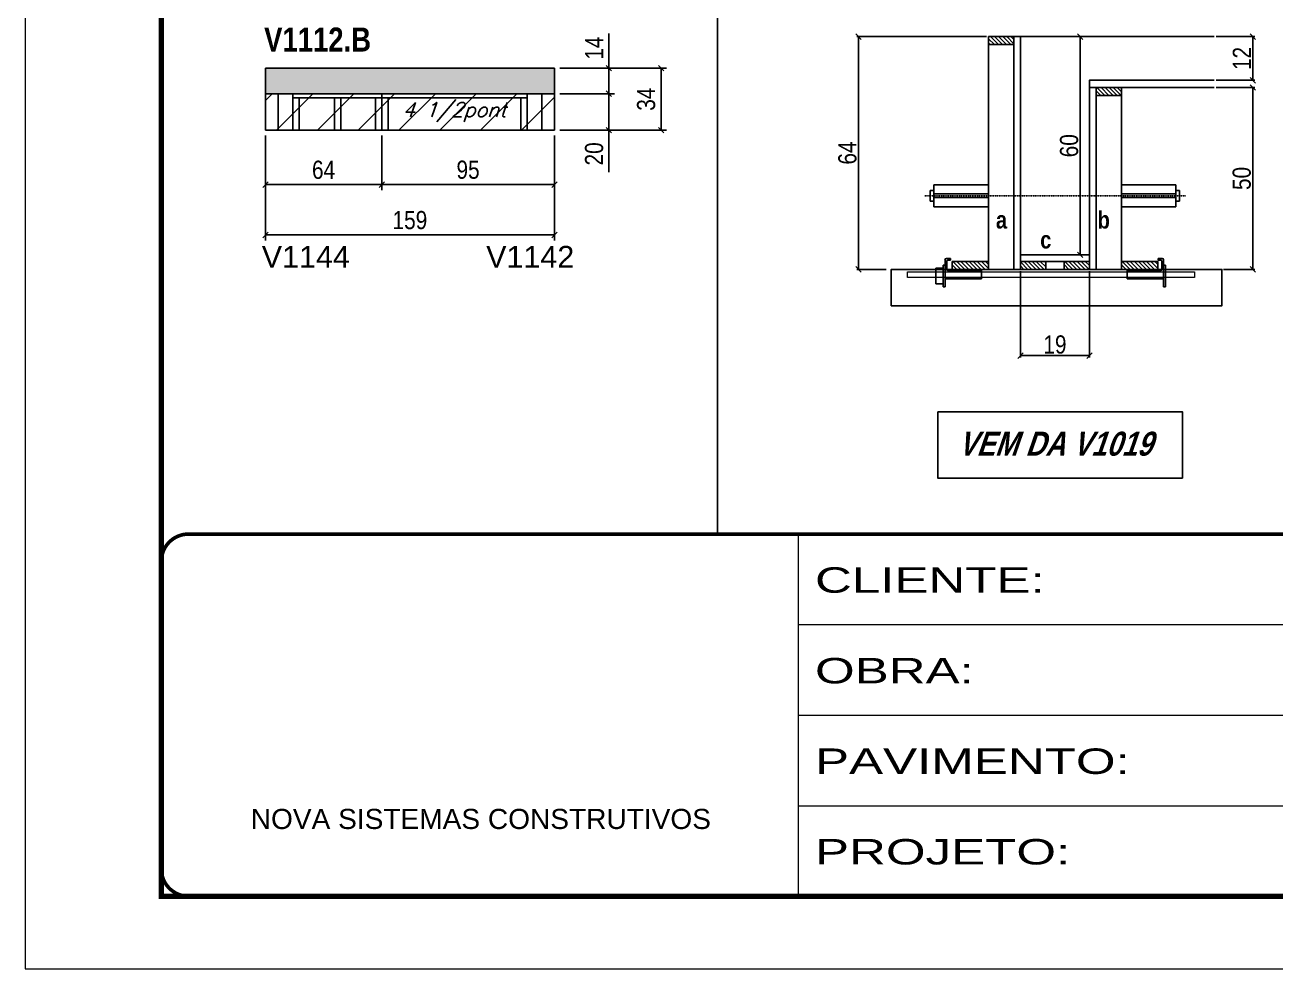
# Model space of a CAD drawing. Extents: x 3309 to 9563, y -2522 to 14608.
# Drawn here: x 3309 to 3998, y 8964 to 9483 of the extents above; entities that cross this region are included whole.
import ezdxf

# ---------------------------------------------------------------- set-up
doc = ezdxf.new("R2010")
doc.units = 0
for name, pattern in [('CONTINUO', [0]), ('DASHED', [0.75, 0.5, -0.25]), ('HIDDEN', [0.375, 0.25, -0.125])]:
    doc.linetypes.add(name, pattern=pattern)
for name, color, linetype in [('5', 5, 'Continuous'), ('barrote', 251, 'Continuous'), ('COTA', 241, 'Continuous'), ('detalhes', 4, 'Continuous'), ('NOMENCLATURA', 7, 'Continuous'), ('Painéis', 200, 'Continuous'), ('presilha', 1, 'Continuous'), ('SARR_2.2x10', 60, 'Continuous'), ('SARR_2.2x7', 40, 'Continuous'), ('SARR_3.5x7', 81, 'Continuous'), ('TENSOR', 3, 'Continuous'), ('texto', 7, 'Continuous')]:
    doc.layers.add(name, color=color, linetype=linetype)
for name, color, linetype, lineweight in [('CONCRETO', 251, 'Continuous', 25), ('Folhas', 255, 'Continuous', 9), ('Hachura', 251, 'Continuous', 9), ('SARRAFO DE PRESSAO', 251, 'DASHED', 9), ('SCO-___-LAJ', 2, 'Continuous', 0)]:
    doc.layers.add(name, color=color, linetype=linetype, lineweight=lineweight)
doc.styles.add('ARIAL', font='arial.ttf')
doc.styles.add('COTA TECNICA', font='techl___.ttf', dxfattribs={"height": 10})
doc.styles.add('COTA TECNICA 2X', font='techl___.ttf', dxfattribs={"height": 10})
doc.styles.add('Romans', font='romans.shx')
doc.styles.get("Standard").update_dxf_attribs({"font": 'arial.ttf'})
doc.styles.add('TECNICA', font='techb___.ttf', dxfattribs={"height": 10})
doc.styles.add('Tecnologia', font='')
doc.styles.get('Tecnologia').set_extended_font_data('Forgotten Futurist')
doc.dimstyles.new('PAINEL', dxfattribs={"dimtxt": 10, "dimasz": 3, "dimexe": 3, "dimexo": 3, "dimgap": 3, "dimtad": 1, "dimdec": 1, "dimzin": 12, "dimdsep": 46, "dimtxsty": 'COTA TECNICA', "dimblk1": 'OBLIQUE', "dimblk2": 'OBLIQUE', "dimsah": 1, "dimcen": 0.9, "dimclrd": 4, "dimclre": 4, "dimclrt": 240, "dimadec": 1, "dimazin": 3, "dimtfac": 1, "dimtdec": 1, "dimtmove": 0, "dimatfit": 3, "dimfxl": 1, "dimtolj": 1, "dimtzin": 12, "dimarcsym": 0})
doc.dimstyles.new('SECAO', dxfattribs={"dimscale": 0.333333, "dimtxt": 5, "dimasz": 9, "dimexe": 3, "dimexo": 3, "dimgap": 3, "dimtad": 1, "dimdec": 1, "dimlfac": 0.5, "dimzin": 12, "dimdsep": 46, "dimtxsty": 'COTA TECNICA 2X', "dimblk1": 'OBLIQUE', "dimblk2": 'OBLIQUE', "dimsah": 1, "dimcen": 0.9, "dimclrd": 4, "dimclre": 4, "dimclrt": 240, "dimadec": 1, "dimazin": 3, "dimtfac": 1, "dimtdec": 1, "dimtmove": 0, "dimatfit": 3, "dimfxl": 1, "dimtolj": 1, "dimtzin": 12, "dimarcsym": 0})
pattern_1 = [(135, (37092.6088, -114163.7617), (-1.122532015, -1.122532015), [])]

# ---------------------------------------------------------------- blocks, each defined once
blk = doc.blocks.new('9999999999')
at = {"color": 30, "linetype": 'CONTINUO'}
for p, q in [((98564.56, 34230.21), (98564.56, 34429.45)), ((98564.56, 34379.64), (99583.98, 34379.64)), ((98564.56, 34329.83), (99487.98, 34329.83)), ((98564.56, 34280.02), (99487.98, 34280.02))]:
    blk.add_line(p, q, dxfattribs=at)
at = {"color": 30, "linetype": 'CONTINUO', "const_width": 2}
blk.add_lwpolyline([(99583.98, 34230.21), (99583.98, 34414.45, 0.414214), (99568.98, 34429.45), (98228.98, 34429.45, 0.414214), (98213.98, 34414.45), (98213.98, 34245.21, 0.414214), (98228.98, 34230.21), (99583.98, 34230.21)], format="xyb", dxfattribs=at)
at = {"layer": 'Folhas'}
blk.add_lwpolyline([(98138.98, 34190.21), (99623.98, 34190.21), (99623.98, 35240.21), (98138.98, 35240.21)], close=True, dxfattribs=at)
at = {"layer": 'Folhas', "color": 30, "const_width": 3}
blk.add_lwpolyline([(98213.98, 34230.21), (99583.98, 34230.21), (99583.98, 35200.21), (98213.98, 35200.21)], close=True, dxfattribs=at)
at = {"color": 7, "linetype": 'Continuous', "ltscale": 5, "style": 'ARIAL'}
blk.add_text('NOVA SISTEMAS CONSTRUTIVOS', height=11.0592, dxfattribs=at).set_placement((98263.19, 34267.21))
at = {"layer": 'Folhas', "color": 7, "style": 'Tecnologia', "width": 1.5}
for s, p in [('CLIENTE:', (98573.65, 34397.17)), ('OBRA:', (98573.65, 34347.31)), ('PAVIMENTO:', (98573.65, 34297.5)), ('PROJETO:', (98573.65, 34247.69))]:
    blk.add_text(s, height=14, dxfattribs=at).set_placement(p)
blk = doc.blocks.new('_Oblique')
at = {"color": 0, "linetype": 'ByBlock', "lineweight": -2}
blk.add_line((-0.5, -0.5), (0.5, 0.5), dxfattribs=at)
blk = doc.blocks.new('*D536')
at = {"layer": 'COTA', "color": 4, "linetype": 'ByBlock', "lineweight": -2, "transparency": 16777216}
for p, q in [((3505.65, 9422.03), (3505.65, 9392.02)), ((3600.65, 9422.03), (3600.65, 9392.02)), ((3600.65, 9395.02), (3505.65, 9395.02))]:
    blk.add_line(p, q, dxfattribs=at)
at = {"layer": 'Defpoints', "color": 0, "linetype": 'ByBlock', "transparency": 16777216}
for p in [(3505.65, 9425.03), (3600.65, 9425.03), (3505.65, 9395.02)]:
    blk.add_point(p, dxfattribs=at)
at = {"layer": 'COTA', "color": 4, "linetype": 'ByBlock', "lineweight": -2, "transparency": 16777216, "xscale": 3, "yscale": 3, "zscale": 3, "rotation": 180}
blk.add_blockref('_Oblique', (3505.65, 9395.02), dxfattribs=at)
at = {"layer": 'COTA', "color": 4, "linetype": 'ByBlock', "lineweight": -2, "transparency": 16777216, "xscale": 3, "yscale": 3, "zscale": 3}
blk.add_blockref('_Oblique', (3600.65, 9395.02), dxfattribs=at)
at = {"layer": 'COTA', "color": 240, "linetype": 'ByBlock', "transparency": 16777216, "insert": (3553.15, 9403.16), "char_height": 10, "attachment_point": 5, "style": 'COTA TECNICA'}
blk.add_mtext('\\A1;95', dxfattribs=at)
blk = doc.blocks.new('*D537')
at = {"layer": 'COTA', "color": 4, "linetype": 'ByBlock', "lineweight": -2, "transparency": 16777216}
for p, q in [((3441.65, 9422.03), (3441.65, 9392.02)), ((3505.65, 9422.03), (3505.65, 9392.02)), ((3505.65, 9395.02), (3441.65, 9395.02))]:
    blk.add_line(p, q, dxfattribs=at)
at = {"layer": 'Defpoints', "color": 0, "linetype": 'ByBlock', "transparency": 16777216}
for p in [(3441.65, 9425.03), (3505.65, 9425.03), (3441.65, 9395.02)]:
    blk.add_point(p, dxfattribs=at)
at = {"layer": 'COTA', "color": 4, "linetype": 'ByBlock', "lineweight": -2, "transparency": 16777216, "xscale": 3, "yscale": 3, "zscale": 3, "rotation": 180}
blk.add_blockref('_Oblique', (3441.65, 9395.02), dxfattribs=at)
at = {"layer": 'COTA', "color": 4, "linetype": 'ByBlock', "lineweight": -2, "transparency": 16777216, "xscale": 3, "yscale": 3, "zscale": 3}
blk.add_blockref('_Oblique', (3505.65, 9395.02), dxfattribs=at)
at = {"layer": 'COTA', "color": 240, "linetype": 'ByBlock', "transparency": 16777216, "insert": (3473.65, 9403.12), "char_height": 10, "attachment_point": 5, "style": 'COTA TECNICA'}
blk.add_mtext('\\A1;64', dxfattribs=at)
blk = doc.blocks.new('*D549')
at = {"layer": 'COTA', "color": 4, "linetype": 'ByBlock', "lineweight": -2, "transparency": 16777216}
for p, q in [((3441.65, 9422.03), (3441.65, 9364.31)), ((3600.65, 9422.03), (3600.65, 9364.31)), ((3600.65, 9367.31), (3441.65, 9367.31))]:
    blk.add_line(p, q, dxfattribs=at)
at = {"layer": 'Defpoints', "color": 0, "linetype": 'ByBlock', "transparency": 16777216}
for p in [(3441.65, 9425.03), (3600.65, 9425.03), (3441.65, 9367.31)]:
    blk.add_point(p, dxfattribs=at)
at = {"layer": 'COTA', "color": 4, "linetype": 'ByBlock', "lineweight": -2, "transparency": 16777216, "xscale": 3, "yscale": 3, "zscale": 3, "rotation": 180}
blk.add_blockref('_Oblique', (3441.65, 9367.31), dxfattribs=at)
at = {"layer": 'COTA', "color": 4, "linetype": 'ByBlock', "lineweight": -2, "transparency": 16777216, "xscale": 3, "yscale": 3, "zscale": 3}
blk.add_blockref('_Oblique', (3600.65, 9367.31), dxfattribs=at)
at = {"layer": 'COTA', "color": 240, "linetype": 'ByBlock', "transparency": 16777216, "insert": (3521.15, 9375.45), "char_height": 10, "attachment_point": 5, "style": 'COTA TECNICA'}
blk.add_mtext('\\A1;159', dxfattribs=at)
blk = doc.blocks.new('*D550')
at = {"layer": 'COTA', "color": 4, "lineweight": -2, "transparency": 16777216}
for p, q in [((3603.65, 9445.03), (3633.64, 9445.03)), ((3630.64, 9445.03), (3630.64, 9425.03)), ((3603.65, 9425.03), (3633.64, 9425.03)), ((3630.64, 9425.03), (3630.64, 9401.82))]:
    blk.add_line(p, q, dxfattribs=at)
at = {"layer": 'Defpoints', "color": 0, "transparency": 16777216}
for p in [(3600.65, 9445.03), (3600.65, 9425.03), (3630.64, 9425.03)]:
    blk.add_point(p, dxfattribs=at)
at = {"layer": 'COTA', "color": 4, "lineweight": -2, "transparency": 16777216, "xscale": 3, "yscale": 3, "zscale": 3}
for p, rotation in [((3630.64, 9445.03), 90), ((3630.64, 9425.03), 270)]:
    blk.add_blockref('_Oblique', p, dxfattribs=dict(at, rotation=rotation))
at = {"layer": 'COTA', "color": 240, "transparency": 16777216, "insert": (3622.54, 9411.93), "char_height": 10, "attachment_point": 5, "rotation": 90, "style": 'COTA TECNICA'}
blk.add_mtext('\\A1;20', dxfattribs=at)
blk = doc.blocks.new('*D551')
at = {"layer": 'COTA', "color": 4, "lineweight": -2, "transparency": 16777216}
for p, q in [((3630.64, 9459.03), (3630.64, 9478.15)), ((3603.65, 9459.03), (3633.64, 9459.03)), ((3630.64, 9445.03), (3630.64, 9459.03)), ((3603.65, 9445.03), (3633.64, 9445.03))]:
    blk.add_line(p, q, dxfattribs=at)
at = {"layer": 'Defpoints', "color": 0, "transparency": 16777216}
for p in [(3600.65, 9459.03), (3630.64, 9459.03), (3600.65, 9445.03)]:
    blk.add_point(p, dxfattribs=at)
at = {"layer": 'COTA', "color": 4, "lineweight": -2, "transparency": 16777216, "xscale": 3, "yscale": 3, "zscale": 3}
for p, rotation in [((3630.64, 9459.03), 90), ((3630.64, 9445.03), 270)]:
    blk.add_blockref('_Oblique', p, dxfattribs=dict(at, rotation=rotation))
at = {"layer": 'COTA', "color": 240, "transparency": 16777216, "insert": (3622.57, 9470.09), "char_height": 10, "attachment_point": 5, "rotation": 90, "style": 'COTA TECNICA'}
blk.add_mtext('\\A1;14', dxfattribs=at)
blk = doc.blocks.new('*D552')
at = {"layer": 'COTA', "color": 4, "lineweight": -2, "transparency": 16777216}
for p, q in [((3603.65, 9459.03), (3662.38, 9459.03)), ((3659.38, 9425.03), (3659.38, 9459.03)), ((3603.65, 9425.03), (3662.38, 9425.03))]:
    blk.add_line(p, q, dxfattribs=at)
at = {"layer": 'Defpoints', "color": 0, "transparency": 16777216}
for p in [(3600.65, 9459.03), (3659.38, 9459.03), (3600.65, 9425.03)]:
    blk.add_point(p, dxfattribs=at)
at = {"layer": 'COTA', "color": 4, "lineweight": -2, "transparency": 16777216, "xscale": 3, "yscale": 3, "zscale": 3}
for p, rotation in [((3659.38, 9459.03), 90), ((3659.38, 9425.03), 270)]:
    blk.add_blockref('_Oblique', p, dxfattribs=dict(at, rotation=rotation))
at = {"layer": 'COTA', "color": 240, "transparency": 16777216, "insert": (3651.16, 9442.03), "char_height": 10, "attachment_point": 5, "rotation": 90, "style": 'COTA TECNICA'}
blk.add_mtext('\\A1;34', dxfattribs=at)
blk = doc.blocks.new('*D529')
at = {"layer": 'COTA', "color": 4, "lineweight": -2, "transparency": 16777216}
for p, q in [((3857.07, 9347.41), (3857.07, 9299.94)), ((3895.07, 9347.41), (3895.07, 9299.94)), ((3895.07, 9300.94), (3857.07, 9300.94))]:
    blk.add_line(p, q, dxfattribs=at)
at = {"layer": 'Defpoints', "color": 0, "transparency": 16777216}
for p in [(3857.07, 9348.41), (3895.07, 9348.41), (3857.07, 9300.94)]:
    blk.add_point(p, dxfattribs=at)
at = {"layer": 'COTA', "color": 4, "lineweight": -2, "transparency": 16777216, "xscale": 3, "yscale": 3, "zscale": 3, "rotation": 180}
blk.add_blockref('_Oblique', (3857.07, 9300.94), dxfattribs=at)
at = {"layer": 'COTA', "color": 4, "lineweight": -2, "transparency": 16777216, "xscale": 3, "yscale": 3, "zscale": 3}
blk.add_blockref('_Oblique', (3895.07, 9300.94), dxfattribs=at)
at = {"layer": 'COTA', "color": 240, "transparency": 16777216, "insert": (3876.07, 9307.02), "char_height": 10, "attachment_point": 5, "style": 'COTA TECNICA 2X'}
blk.add_mtext('\\A1;19', dxfattribs=at)
blk = doc.blocks.new('PRESILHA METÁLICA 1')
at = {"layer": 'presilha'}
for p, q in [((12, 21), (8.6, 21)), ((12, 21), (12, 19.5)), ((0, 13), (6, 13)), ((0, 13), (0, 0)), ((6, 15.5), (7.5, 15.5)), ((6, -2.5), (6, 15.5)), ((6, 13), (6, 0)), ((7.5, 10.6), (7.5, 19.9)), ((7.5, 15.5), (7.5, -2.5)), ((9, 11.6), (9, 18.9)), ((12, 19.5), (9.6, 19.5)), ((37.5, 11), (9.6, 11)), ((37.5, 11), (37.5, 4.1)), ((6, 0), (0, 0)), ((37.5, 4.1), (7.5, 4.1)), ((7.5, -2.5), (6, -2.5))]:
    blk.add_line(p, q, dxfattribs=at)
for centre, radius, start, end in [((8.6, 19.9), 1.14, 90, 180), ((9.6, 18.9), 0.57, 90, 180), ((9.6, 11.6), 0.57, 180, 270)]:
    blk.add_arc(centre, radius, start, end, dxfattribs=at)
blk = doc.blocks.new('PRESILHA METÁLICA 2')
at = {"layer": 'presilha'}
for p, q in [((-5.2, 23.5), (-5.2, 22)), ((-5.2, 23.5), (-1.9, 23.5)), ((-5.2, 22), (-2.8, 22)), ((-2.2, 14.1), (-2.2, 21.4)), ((-0.8, 14.6), (-0.8, 22.4)), ((-30.8, 13.5), (-30.8, 6.6)), ((-30.8, 13.5), (-2.8, 13.5)), ((0.8, 18), (-0.8, 18)), ((-0.8, 18), (-0.8, 0)), ((0.8, 0), (0.8, 18)), ((-30.8, 6.6), (-0.8, 6.6)), ((-0.8, 0), (0.8, 0))]:
    blk.add_line(p, q, dxfattribs=at)
for centre, radius, start, end in [((-2.8, 21.4), 0.57, 0, 90), ((-1.9, 22.4), 1.14, 0, 90), ((-2.8, 14.1), 0.57, 270, 0)]:
    blk.add_arc(centre, radius, start, end, dxfattribs=at)
blk = doc.blocks.new('*D530')
at = {"layer": 'COTA', "color": 4, "lineweight": -2, "transparency": 16777216}
for p, q in [((3838.47, 9476.41), (3767.02, 9476.41)), ((3768.02, 9476.41), (3768.02, 9348.41)), ((3783.26, 9348.41), (3767.02, 9348.41))]:
    blk.add_line(p, q, dxfattribs=at)
at = {"layer": 'Defpoints', "color": 0, "transparency": 16777216}
for p in [(3839.47, 9476.41), (3768.02, 9348.41), (3784.26, 9348.41)]:
    blk.add_point(p, dxfattribs=at)
at = {"layer": 'COTA', "color": 4, "lineweight": -2, "transparency": 16777216, "xscale": 3, "yscale": 3, "zscale": 3}
for p, rotation in [((3768.02, 9476.41), 90), ((3768.02, 9348.41), 270)]:
    blk.add_blockref('_Oblique', p, dxfattribs=dict(at, rotation=rotation))
at = {"layer": 'COTA', "color": 240, "transparency": 16777216, "insert": (3761.92, 9412.41), "char_height": 10, "attachment_point": 5, "rotation": 90, "style": 'COTA TECNICA 2X'}
blk.add_mtext('\\A1;64', dxfattribs=at)
blk = doc.blocks.new('*D531')
at = {"layer": 'COTA', "color": 4, "lineweight": -2, "transparency": 16777216}
for p, q in [((3964.77, 9448.41), (3985.99, 9448.41)), ((3984.99, 9448.41), (3984.99, 9348.41)), ((3968.88, 9348.41), (3985.99, 9348.41))]:
    blk.add_line(p, q, dxfattribs=at)
at = {"layer": 'Defpoints', "color": 0, "transparency": 16777216}
for p in [(3963.77, 9448.41), (3967.88, 9348.41), (3984.99, 9348.41)]:
    blk.add_point(p, dxfattribs=at)
at = {"layer": 'COTA', "color": 4, "lineweight": -2, "transparency": 16777216, "xscale": 3, "yscale": 3, "zscale": 3}
for p, rotation in [((3984.99, 9448.41), 90), ((3984.99, 9348.41), 270)]:
    blk.add_blockref('_Oblique', p, dxfattribs=dict(at, rotation=rotation))
at = {"layer": 'COTA', "color": 240, "transparency": 16777216, "insert": (3978.88, 9398.41), "char_height": 10, "attachment_point": 5, "rotation": 90, "style": 'COTA TECNICA 2X'}
blk.add_mtext('\\A1;50', dxfattribs=at)
blk = doc.blocks.new('*D532')
at = {"layer": 'COTA', "color": 4, "lineweight": -2, "transparency": 16777216}
for p, q in [((3894.07, 9476.41), (3889, 9476.41)), ((3890, 9356.41), (3890, 9476.41)), ((3894.07, 9356.41), (3889, 9356.41))]:
    blk.add_line(p, q, dxfattribs=at)
at = {"layer": 'Defpoints', "color": 0, "transparency": 16777216}
for p in [(3890, 9476.41), (3895.07, 9476.41), (3895.07, 9356.41)]:
    blk.add_point(p, dxfattribs=at)
at = {"layer": 'COTA', "color": 4, "lineweight": -2, "transparency": 16777216, "xscale": 3, "yscale": 3, "zscale": 3}
for p, rotation in [((3890, 9476.41), 90), ((3890, 9356.41), 270)]:
    blk.add_blockref('_Oblique', p, dxfattribs=dict(at, rotation=rotation))
at = {"layer": 'COTA', "color": 240, "transparency": 16777216, "insert": (3883.89, 9416.41), "char_height": 10, "attachment_point": 5, "rotation": 90, "style": 'COTA TECNICA 2X'}
blk.add_mtext('\\A1;60', dxfattribs=at)
blk = doc.blocks.new('*D533')
at = {"layer": 'COTA', "color": 4, "lineweight": -2, "transparency": 16777216}
for p, q in [((3964.77, 9476.41), (3985.99, 9476.41)), ((3984.99, 9452.41), (3984.99, 9476.41)), ((3964.77, 9452.41), (3985.99, 9452.41))]:
    blk.add_line(p, q, dxfattribs=at)
at = {"layer": 'Defpoints', "color": 0, "transparency": 16777216}
for p in [(3963.77, 9476.41), (3984.99, 9476.41), (3963.77, 9452.41)]:
    blk.add_point(p, dxfattribs=at)
at = {"layer": 'COTA', "color": 4, "lineweight": -2, "transparency": 16777216, "xscale": 3, "yscale": 3, "zscale": 3}
for p, rotation in [((3984.99, 9476.41), 90), ((3984.99, 9452.41), 270)]:
    blk.add_blockref('_Oblique', p, dxfattribs=dict(at, rotation=rotation))
at = {"layer": 'COTA', "color": 240, "transparency": 16777216, "insert": (3978.93, 9464.41), "char_height": 10, "attachment_point": 5, "rotation": 90, "style": 'COTA TECNICA 2X'}
blk.add_mtext('\\A1;12', dxfattribs=at)

msp = doc.modelspace()

# ---------------------------------------------------------------- hatches: boundary and pattern name
at = {"layer": 'COTA'}
h = msp.add_hatch(dxfattribs=at)
h.set_pattern_fill('AR-CONC', color=256, scale=0.03)
h.set_pattern_definition([(50, (-2e-12, -1148.575), (5.46554, -0.4781726), [0.5715, -6.2865]), (355, (-2e-12, -1148.575), (-1.0573026, 5.7317054), [0.4572, -5.0292175]), (100.451445, (0.4555, -1148.615), (4.4082374, 5.2535326), [0.4857003, -5.3427073]), (46.1842, (-2e-12, -1147.051), (8.1323712, -1.26127), [0.85725, -9.42975]), (96.63556, (0.678, -1147.156), (7.122124, 7.422784), [0.728551, -8.014068]), (351.18415, (-2e-12, -1147.051), (7.122124, 7.422784), [0.685799, -7.543792]), (21, (0.762, -1147.432), (4.5484317, -3.067956), [0.5715, -6.2865]), (326, (0.762, -1147.432), (1.8540609, 5.525639), [0.4572, -5.0292]), (71.451445, (1.141, -1147.688), (6.4024926, 2.457683), [0.4857003, -5.342698]), (37.5, (-2e-12, -1148.5751), (0.0926581, 2.53665117), [0, -4.96824, 0, -5.1054, 0, -5.04825]), (7.5, (-2e-12, -1148.575), (2.0045899, 3.00541724), [0, -2.91084, 0, -4.85394, 0, -1.92405]), (327.5, (-1.6993, -1148.5751), (4.06771786, -0.17186232), [0, -1.905, 0, -5.9436, 0, -7.8867]), (317.5, (-2.4613, -1148.575), (4.4438754, 0.7627947), [0, -2.4765, 0, -3.94716, 0, -5.6007])])
h.paths.add_polyline_path([(3441.65, 9459.03), (3441.65, 9445.03), (3600.65, 9445.03), (3600.65, 9459.03)])
at = {"layer": 'Hachura'}
h = msp.add_hatch(dxfattribs=at)
h.set_pattern_fill('ANSI31', color=256, scale=5)
h.set_pattern_definition([(45, (-4768.5, -1148.575), (-11.22532, 11.22532), [])])
h.paths.add_polyline_path([(3505.65, 9650.33), (3441.65, 9650.33), (3441.65, 9616.33), (3505.65, 9616.33)])
h.paths.add_polyline_path([(3600.65, 9650.33), (3505.65, 9650.33), (3505.65, 9616.33), (3600.65, 9616.33)])
h.paths.add_polyline_path([(3600.65, 9445.03), (3505.65, 9445.03), (3505.65, 9425.03), (3600.65, 9425.03)])
h.paths.add_polyline_path([(3505.65, 9445.03), (3441.65, 9445.03), (3441.65, 9425.03), (3505.65, 9425.03)])
at = {"layer": 'SARR_2.2x10'}
h = msp.add_hatch(dxfattribs=at)
h.set_pattern_fill('ANSI31', color=256, scale=0.5, angle=90)
h.set_pattern_definition([(135, (37013.0088, -114163.7617), (-1.122532015, -1.122532015), [])])
h.paths.add_polyline_path([(3819.47, 9352.81), (3819.47, 9348.41), (3839.47, 9348.41), (3839.47, 9352.81)])
h = msp.add_hatch(dxfattribs=at)
h.set_pattern_fill('ANSI31', color=256, scale=0.5, angle=90)
h.set_pattern_definition([(135, (37106.2088, -114163.7617), (-1.122532015, -1.122532015), [])])
h.paths.add_polyline_path([(3912.67, 9352.81), (3912.67, 9348.41), (3932.67, 9348.41), (3932.67, 9352.81)])
at = {"layer": 'SARR_2.2x7'}
h = msp.add_hatch(dxfattribs=at)
h.set_pattern_fill('ANSI31', color=256, scale=0.5, angle=90)
h.set_pattern_definition([(135, (37027.0088, -114040.1617), (-1.122532015, -1.122532015), [])])
h.paths.add_polyline_path([(3853.47, 9476.41), (3853.47, 9472.01), (3839.47, 9472.01), (3839.47, 9476.41)])
h = msp.add_hatch(dxfattribs=at)
h.set_pattern_fill('ANSI31', color=256, scale=0.5, angle=90)
h.set_pattern_definition([(135, (37007.0088, -114068.1617), (-1.122532015, -1.122532015), [])])
h.paths.add_polyline_path([(3898.67, 9448.41), (3898.67, 9444.01), (3912.67, 9444.01), (3912.67, 9448.41)])
h = msp.add_hatch(dxfattribs=at)
h.set_pattern_fill('ANSI31', color=256, scale=0.5, angle=90)
h.set_pattern_definition(pattern_1)
h.paths.add_polyline_path([(3871.07, 9348.41), (3871.07, 9352.81), (3857.07, 9352.81), (3857.07, 9348.41)])
h = msp.add_hatch(dxfattribs=at)
h.set_pattern_fill('ANSI31', color=256, scale=0.5, angle=90)
h.set_pattern_definition(pattern_1)
h.paths.add_polyline_path([(3881.07, 9352.81), (3881.07, 9348.41), (3895.07, 9348.41), (3895.07, 9352.81)])

# ---------------------------------------------------------------- linework, layer by layer
at = {"ltscale": 3}
for p, q in [((3807.47, 9391.86), (3807.47, 9385.86)), ((3809.47, 9391.86), (3807.47, 9391.86)), ((3809.47, 9394.86), (3809.47, 9382.86)), ((3809.47, 9394.86), (3839.47, 9394.86)), ((3839.47, 9389.86), (3809.47, 9389.86)), ((3942.67, 9394.86), (3912.67, 9394.86)), ((3912.67, 9389.86), (3942.67, 9389.86)), ((3942.67, 9394.86), (3942.67, 9382.86)), ((3944.67, 9391.86), (3942.67, 9391.86)), ((3944.67, 9391.86), (3944.67, 9385.86)), ((3809.47, 9385.86), (3807.47, 9385.86)), ((3839.47, 9387.86), (3809.47, 9387.86)), ((3809.47, 9382.86), (3839.47, 9382.86)), ((3912.67, 9387.86), (3942.67, 9387.86)), ((3942.67, 9382.86), (3912.67, 9382.86)), ((3942.67, 9385.86), (3944.67, 9385.86))]:
    msp.add_line(p, q, dxfattribs=at)
at = {"layer": 'barrote'}
msp.add_lwpolyline([(3786.01, 9328.41), (3967.93, 9328.41), (3967.93, 9348.41), (3786.01, 9348.41)], close=True, dxfattribs=at)
at = {"layer": 'CONCRETO', "linetype": 'Continuous'}
msp.add_line((3963.77, 9476.41), (3857.07, 9476.41), dxfattribs=at)
at = {"layer": 'COTA'}
for p, q in [((3690.48, 9973.56), (3690.48, 9202.8)), ((3441.65, 9445.03), (3441.65, 9459.03)), ((3441.65, 9459.03), (3600.65, 9459.03)), ((3600.65, 9459.03), (3600.65, 9445.03))]:
    msp.add_line(p, q, dxfattribs=at)
at = {"layer": 'detalhes', "color": 250}
msp.add_line((3786.01, 9328.41), (3786.01, 9348.41), dxfattribs=at)
at = {"layer": 'NOMENCLATURA', "elevation": 0}
msp.add_lwpolyline([(3811.63, 9270.05), (3946.17, 9270.05), (3946.17, 9233.59), (3811.63, 9233.59)], close=True, dxfattribs=at)
at = {"layer": 'Painéis', "linetype": 'ByBlock'}
for p, q in [((3600.65, 9445.03), (3441.65, 9445.03)), ((3441.65, 9425.03), (3441.65, 9445.03)), ((3505.65, 9425.03), (3505.65, 9445.03)), ((3600.65, 9425.03), (3600.65, 9445.03)), ((3600.65, 9425.03), (3441.65, 9425.03))]:
    msp.add_line(p, q, dxfattribs=at)
at = {"layer": 'Painéis', "linetype": 'Continuous'}
for points in [[(3853.47, 9348.41), (3853.47, 9476.41), (3857.07, 9476.41), (3857.07, 9348.41)], [(3898.67, 9348.41), (3898.67, 9448.41), (3895.07, 9448.41), (3895.07, 9348.41)], [(3895.07, 9356.41), (3857.07, 9356.41), (3857.07, 9352.81), (3895.07, 9352.81)]]:
    msp.add_lwpolyline(points, close=True, dxfattribs=at)
at = {"layer": 'Painéis', "linetype": 'Continuous', "elevation": 0}
msp.add_lwpolyline([(3963.77, 9448.41), (3895.07, 9448.41), (3895.07, 9452.41), (3963.77, 9452.41)], dxfattribs=at)
at = {"layer": 'SARR_2.2x10'}
for points in [[(3819.47, 9352.81), (3839.47, 9352.81), (3839.47, 9348.41), (3819.47, 9348.41)], [(3912.67, 9352.81), (3932.67, 9352.81), (3932.67, 9348.41), (3912.67, 9348.41)]]:
    msp.add_lwpolyline(points, close=True, dxfattribs=at)
at = {"layer": 'SARR_2.2x7', "linetype": 'Continuous'}
for p, q in [((3448.65, 9425.03), (3448.65, 9445.03)), ((3593.65, 9425.03), (3593.65, 9445.03)), ((3505.65, 9442.83), (3456.65, 9442.83)), ((3585.65, 9442.83), (3505.65, 9442.83))]:
    msp.add_line(p, q, dxfattribs=at)
at = {"layer": 'SARR_2.2x7', "elevation": 0}
for points in [[(3839.47, 9476.41), (3853.47, 9476.41), (3853.47, 9472.01), (3839.47, 9472.01)], [(3912.67, 9448.41), (3898.67, 9448.41), (3898.67, 9444.01), (3912.67, 9444.01)]]:
    msp.add_lwpolyline(points, close=True, dxfattribs=at)
at = {"layer": 'SARR_2.2x7'}
for points in [[(3857.07, 9352.81), (3871.07, 9352.81), (3871.07, 9348.41), (3857.07, 9348.41)], [(3895.07, 9352.81), (3881.07, 9352.81), (3881.07, 9348.41), (3895.07, 9348.41)]]:
    msp.add_lwpolyline(points, close=True, dxfattribs=at)
at = {"layer": 'SARR_3.5x7'}
for p, q in [((3456.65, 9445.03), (3456.65, 9425.03)), ((3585.65, 9445.03), (3585.65, 9425.03)), ((3460.15, 9442.83), (3460.15, 9425.03)), ((3479.58, 9442.83), (3479.58, 9425.03)), ((3483.08, 9442.83), (3483.08, 9425.03)), ((3502.15, 9442.83), (3502.15, 9425.03)), ((3509.15, 9442.83), (3509.15, 9425.03)), ((3582.15, 9442.83), (3582.15, 9425.03))]:
    msp.add_line(p, q, dxfattribs=at)
for points in [[(3853.47, 9472.01), (3839.47, 9472.01), (3839.47, 9348.41), (3853.47, 9348.41)], [(3898.67, 9444.01), (3912.67, 9444.01), (3912.67, 9348.41), (3898.67, 9348.41)]]:
    msp.add_lwpolyline(points, close=True, dxfattribs=at)
at = {"layer": 'SCO-___-LAJ', "color": 1}
msp.add_lwpolyline([(3795.02, 9347.07), (3952.85, 9347.07), (3952.85, 9343.87), (3795.02, 9343.87)], close=True, dxfattribs=at)
at = {"layer": 'TENSOR', "linetype": 'HIDDEN', "ltscale": 0.5}
msp.add_line((3804.47, 9388.86), (3947.97, 9388.86), dxfattribs=at)

# ---------------------------------------------------------------- block references
at = {"layer": 'presilha', "xscale": 0.6666666666666666, "yscale": 0.6666666666666666, "zscale": 0.6666666666666666}
for name, p in [('PRESILHA METÁLICA 1', (3810.6, 9340.44)), ('PRESILHA METÁLICA 2', (3936.35, 9338.77))]:
    msp.add_blockref(name, p, dxfattribs=at)
at = {"layer": 'SARRAFO DE PRESSAO', "color": 6, "linetype": 'ByBlock'}
msp.add_blockref('9999999999', (-94829.61, -25226.65), dxfattribs=at)

# ---------------------------------------------------------------- texts
at = {"layer": '5', "linetype": 'Continuous'}
for s, p in [('V1144', (3439.64, 9349.3)), ('V1142', (3563.11, 9349.3))]:
    msp.add_text(s, height=12, rotation=359.99996, dxfattribs=at).set_placement(p)
at = {"layer": 'detalhes', "style": 'TECNICA'}
for s, p in [('a', (3843.6, 9370.85)), ('b', (3899.57, 9370.83)), ('c', (3867.96, 9359.88))]:
    msp.add_text(s, height=9.6, dxfattribs=at).set_placement(p)
at = {"layer": 'NOMENCLATURA', "style": 'TECNICA'}
msp.add_text('V1112.B', height=13.2, dxfattribs=at).set_placement((3440.93, 9468.22))
at = {"layer": 'NOMENCLATURA', "insert": (3876.07, 9259.09), "char_height": 13.2, "width": 300.2766, "attachment_point": 2, "style": 'TECNICA'}
msp.add_mtext('{\\Q19;VEM DA V1019}', dxfattribs=at)
at = {"layer": 'texto', "color": 2, "insert": (3545.65, 9434.93), "char_height": 8, "attachment_point": 5, "style": 'Romans'}
msp.add_mtext('{\\Q19;\\C256;4 1/2pont}', dxfattribs=at)

# ---------------------------------------------------------------- dimensions: what is measured, and where the dimension line sits
at = {"layer": 'COTA'}
for base, p1, p2, dimstyle, picture, middle in [((3630.64, 9459.03), (3600.65, 9445.03), (3600.65, 9459.03), 'PAINEL', '*D551', (3622.57, 9470.09)), ((3768.02, 9348.41, 0), (3839.47, 9476.41), (3784.26, 9348.41, 0), 'SECAO', '*D530', (3761.92, 9412.41, 0)), ((3890, 9476.41), (3895.07, 9356.41), (3895.07, 9476.41), 'SECAO', '*D532', (3883.89, 9416.41)), ((3984.99, 9476.41), (3963.77, 9452.41), (3963.77, 9476.41), 'SECAO', '*D533', (3978.93, 9464.41)), ((3659.38, 9459.03), (3600.65, 9425.03), (3600.65, 9459.03), 'PAINEL', '*D552', (3651.16, 9442.03)), ((3630.64, 9425.03), (3600.65, 9445.03), (3600.65, 9425.03), 'PAINEL', '*D550', (3622.54, 9411.93)), ((3984.99, 9348.41, 0), (3963.77, 9448.41), (3967.88, 9348.41, 0), 'SECAO', '*D531', (3978.88, 9398.41, 0))]:
    dim = msp.add_linear_dim(base=base, p1=p1, p2=p2, angle=90, dimstyle=dimstyle, dxfattribs=at)
    dim.commit()
    dim.dimension.update_dxf_attribs({"geometry": picture, "text_midpoint": middle})
at = {"layer": 'COTA', "linetype": 'ByBlock'}
dim = msp.add_linear_dim(base=(3441.65, 9395.02), p1=(3505.65, 9425.03), p2=(3441.65, 9425.03), angle=180, dimstyle='PAINEL', override={"dimtmove": 1}, dxfattribs=at)
dim.commit()
dim.dimension.update_dxf_attribs({"geometry": '*D537', "text_midpoint": (3473.65, 9403.12)})
for base, p2, picture, middle in [((3441.65, 9367.31), (3441.65, 9425.03), '*D549', (3521.15, 9375.45)), ((3505.65, 9395.02), (3505.65, 9425.03), '*D536', (3553.15, 9403.16))]:
    dim = msp.add_linear_dim(base=base, p1=(3600.65, 9425.03), p2=p2, angle=180, dimstyle='PAINEL', dxfattribs=at)
    dim.commit()
    dim.dimension.update_dxf_attribs({"geometry": picture, "text_midpoint": middle})
at = {"layer": 'COTA'}
dim = msp.add_linear_dim(base=(3857.07, 9300.94), p1=(3895.07, 9348.41), p2=(3857.07, 9348.41), angle=180, dimstyle='SECAO', dxfattribs=at)
dim.commit()
dim.dimension.update_dxf_attribs({"geometry": '*D529', "text_midpoint": (3876.07, 9300.94), "dimtype": 160})

doc.saveas('drawing.dxf')
